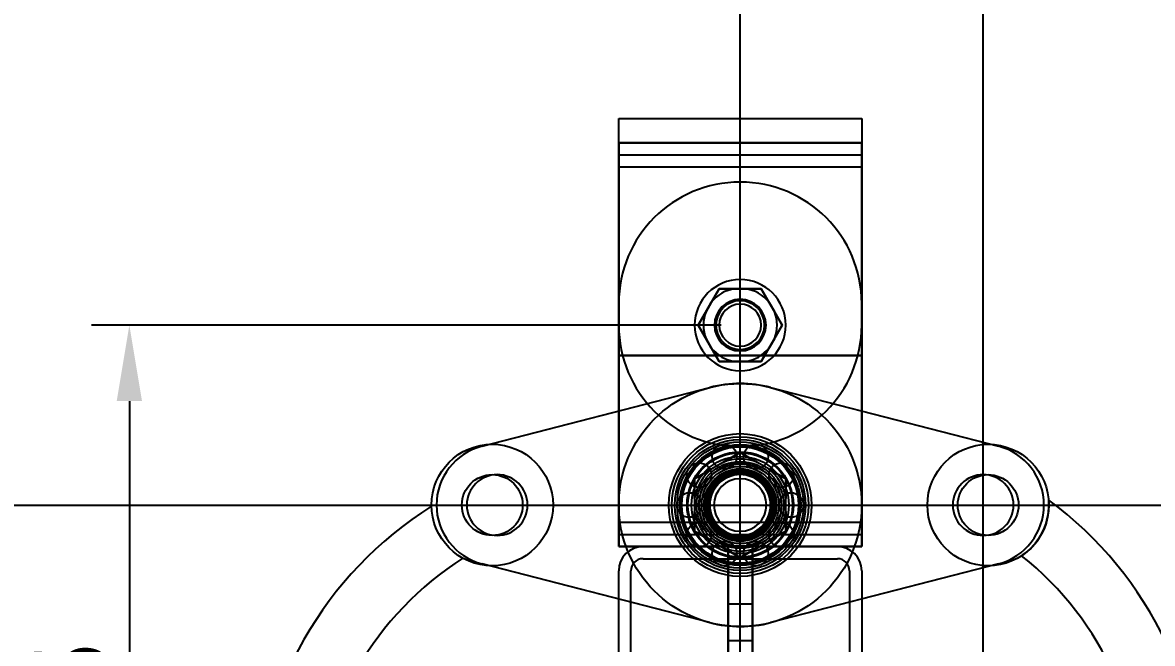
# Model space of a CAD drawing. Extents: x -588 to 2961, y -4857 to 3.
# Drawn here: x 2351.1 to 2723.1, y -1853 to -1648.6 of the extents above; entities that cross this region are included whole.
import ezdxf

# ---------------------------------------------------------------- set-up
doc = ezdxf.new("R2010")
doc.units = 0
doc.header["$MEASUREMENT"] = 0
doc.layers.get('0').update_dxf_attribs({"linetype": 'CONTINUOUS'})
doc.layers.get('DEFPOINTS').update_dxf_attribs({"linetype": 'CONTINUOUS'})
doc.layers.add('DIMENSION', color=5, linetype='CONTINUOUS')
doc.dimstyles.new('ISO-25', dxfattribs={"dimtxt": 2.5, "dimasz": 2.5, "dimexe": 1.25, "dimexo": 0.625, "dimtad": 1, "dimdec": 4, "dimrnd": 1, "dimdsep": 46, "dimtxsty": 'STANDARD', "dimcen": 2.5, "dimadec": 0, "dimazin": 0, "dimtfac": 1, "dimtdec": 4, "dimtmove": 0, "dimatfit": 3, "dimfxl": 1, "dimtolj": 1, "dimtzin": 0, "dimarcsym": 0})

# ---------------------------------------------------------------- blocks, each defined once
blk = doc.blocks.new('*D42')
at = {"layer": 'DEFPOINTS', "color": 0}
for p in [(2667.396399, -1630.17277), (2587.396399, -1680.17277), (2667.396399, -1680.17277)]:
    blk.add_point(p, dxfattribs=at)
at = {"layer": 'DIMENSION', "color": 0, "lineweight": -2}
for p, q in [((2587.396399, -1673.92277), (2587.396399, -1617.67277)), ((2667.396399, -1673.92277), (2667.396399, -1617.67277)), ((2612.396399, -1630.17277), (2642.396399, -1630.17277))]:
    blk.add_line(p, q, dxfattribs=at)
at = {"layer": 'DIMENSION', "color": 0}
for points in [[(2612.396399, -1626.006104), (2612.396399, -1634.339437), (2587.396399, -1630.17277)], [(2642.396399, -1634.339437), (2642.396399, -1626.006104), (2667.396399, -1630.17277)]]:
    blk.add_solid(points, dxfattribs=at)
at = {"layer": 'DIMENSION', "color": 0, "ltscale": 10, "insert": (2627.396399, -1611.42277), "char_height": 25, "attachment_point": 5}
blk.add_mtext('\\A1;80', dxfattribs=at)
blk = doc.blocks.new('*D55')
at = {"layer": 'DEFPOINTS', "color": 0}
for p in [(2587.396399, -1748.17277), (2386.288343, -2013.56342), (2586.288343, -2013.56342)]:
    blk.add_point(p, dxfattribs=at)
at = {"layer": 'DIMENSION', "color": 0, "lineweight": -2}
for p, q in [((2581.146399, -1748.17277), (2373.788343, -1748.17277)), ((2386.288343, -1773.17277), (2386.288343, -1988.56342)), ((2580.038343, -2013.56342), (2373.788343, -2013.56342))]:
    blk.add_line(p, q, dxfattribs=at)
at = {"layer": 'DIMENSION', "color": 0}
for points in [[(2390.45501, -1773.17277), (2382.121677, -1773.17277), (2386.288343, -1748.17277)], [(2382.121677, -1988.56342), (2390.45501, -1988.56342), (2386.288343, -2013.56342)]]:
    blk.add_solid(points, dxfattribs=at)
at = {"layer": 'DIMENSION', "color": 0, "ltscale": 10, "insert": (2367.538343, -1880.868095), "char_height": 25, "attachment_point": 5, "rotation": 90}
blk.add_mtext('\\A1;265', dxfattribs=at)

msp = doc.modelspace()

# ---------------------------------------------------------------- linework, layer by layer
at = {"color": 1}
for p, q in [((2547.396399, -1688.17277), (2547.396399, -1680.17277)), ((2547.396399, -1680.17277), (2627.396399, -1680.17277)), ((2547.396399, -1688.17277), (2547.396399, -1680.17277)), ((2547.396399, -1680.17277), (2627.396399, -1680.17277)), ((2547.396399, -1688.17277), (2547.396399, -1680.17277)), ((2547.396399, -1680.17277), (2627.396399, -1680.17277)), ((2547.396399, -1688.17277), (2547.396399, -1680.17277)), ((2547.396399, -1680.17277), (2627.396399, -1680.17277)), ((2627.396399, -1680.17277), (2627.396399, -1688.17277)), ((2627.396399, -1680.17277), (2627.396399, -1688.17277)), ((2627.396399, -1680.17277), (2627.396399, -1688.17277)), ((2627.396399, -1680.17277), (2627.396399, -1688.17277)), ((2547.396399, -1758.17277), (2547.396399, -1688.17277)), ((2547.396399, -1688.17277), (2627.396399, -1688.17277)), ((2547.396399, -1758.17277), (2547.396399, -1688.17277)), ((2547.396399, -1688.17277), (2627.396399, -1688.17277)), ((2547.396399, -1688.17277), (2547.396399, -1696.17277)), ((2627.396399, -1688.17277), (2547.396399, -1688.17277)), ((2627.396399, -1688.17277), (2547.396399, -1688.17277)), ((2547.396399, -1758.17277), (2547.396399, -1688.17277)), ((2547.396399, -1688.17277), (2627.396399, -1688.17277)), ((2547.396399, -1758.17277), (2547.396399, -1688.17277)), ((2547.396399, -1688.17277), (2627.396399, -1688.17277)), ((2547.396399, -1688.17277), (2627.396399, -1688.17277)), ((2547.396399, -1688.17277), (2627.396399, -1688.17277)), ((2547.396399, -1696.17277), (2547.396399, -1688.17277)), ((2627.396399, -1688.17277), (2547.396399, -1688.17277)), ((2627.396399, -1688.17277), (2547.396399, -1688.17277)), ((2627.396399, -1688.17277), (2547.396399, -1688.17277)), ((2627.396399, -1688.17277), (2547.396399, -1688.17277)), ((2627.396399, -1688.17277), (2627.396399, -1758.17277)), ((2627.396399, -1688.17277), (2627.396399, -1758.17277)), ((2627.396399, -1696.17277), (2627.396399, -1688.17277)), ((2627.396399, -1688.17277), (2627.396399, -1758.17277)), ((2627.396399, -1688.17277), (2627.396399, -1758.17277)), ((2627.396399, -1688.17277), (2627.396399, -1696.17277)), ((2547.396399, -1696.17277), (2547.396399, -1692.17277)), ((2627.396399, -1692.17277), (2547.396399, -1692.17277)), ((2627.396399, -1692.17277), (2547.396399, -1692.17277)), ((2627.396399, -1692.17277), (2547.396399, -1692.17277)), ((2547.396399, -1692.17277), (2547.396399, -1696.17277)), ((2627.396399, -1692.17277), (2547.396399, -1692.17277)), ((2627.396399, -1692.17277), (2627.396399, -1696.17277)), ((2627.396399, -1696.17277), (2627.396399, -1692.17277)), ((2627.396399, -1696.17277), (2547.396399, -1696.17277)), ((2627.396399, -1696.17277), (2547.396399, -1696.17277)), ((2547.396399, -1748.17277), (2547.396399, -1696.17277)), ((2547.396399, -1696.17277), (2547.396399, -1748.17277)), ((2627.396399, -1696.17277), (2547.396399, -1696.17277)), ((2627.396399, -1696.17277), (2547.396399, -1696.17277)), ((2547.396399, -1748.17277), (2547.396399, -1696.17277)), ((2547.396399, -1696.17277), (2547.396399, -1748.17277)), ((2627.396399, -1748.17277), (2627.396399, -1696.17277)), ((2627.396399, -1696.17277), (2627.396399, -1748.17277)), ((2627.396399, -1748.17277), (2627.396399, -1696.17277)), ((2627.396399, -1696.17277), (2627.396399, -1748.17277)), ((2573.539992, -1748.17277), (2580.468196, -1736.17277)), ((2580.468271, -1736.172901), (2577.854734, -1740.699418)), ((2580.468196, -1736.17277), (2577.854739, -1740.69941)), ((2580.468196, -1736.17277), (2577.854739, -1740.69941)), ((2585.695108, -1736.17277), (2580.468196, -1736.17277)), ((2580.468196, -1736.17277), (2594.324602, -1736.17277)), ((2585.695108, -1736.17277), (2580.468196, -1736.17277)), ((2585.695108, -1736.17277), (2580.468271, -1736.172901)), ((2589.09769, -1736.17277), (2585.695108, -1736.17277)), ((2589.09769, -1736.17277), (2585.695108, -1736.17277)), ((2585.695108, -1736.17277), (2589.09769, -1736.17277)), ((2594.324602, -1736.17277), (2589.09769, -1736.17277)), ((2594.324602, -1736.17277), (2589.09769, -1736.17277)), ((2594.324526, -1736.172901), (2589.09769, -1736.17277)), ((2596.938064, -1740.699418), (2594.324526, -1736.172901)), ((2596.938059, -1740.69941), (2594.324602, -1736.17277)), ((2594.324602, -1736.17277), (2601.252805, -1748.17277)), ((2596.938059, -1740.69941), (2594.324602, -1736.17277)), ((2577.854739, -1740.69941), (2576.153449, -1743.64613)), ((2577.854739, -1740.69941), (2576.153449, -1743.64613)), ((2576.153454, -1743.646122), (2577.854734, -1740.699418)), ((2598.639348, -1743.64613), (2596.938059, -1740.69941)), ((2598.639348, -1743.64613), (2596.938059, -1740.69941)), ((2596.938064, -1740.699418), (2598.639344, -1743.646122)), ((2547.396399, -1741.071596), (2547.396399, -1813.071596)), ((2547.396399, -1813.071596), (2547.396399, -1741.071596)), ((2547.396399, -1741.071596), (2547.396399, -1813.071596)), ((2547.396399, -1813.071596), (2547.396399, -1741.071596)), ((2576.153449, -1743.64613), (2573.539992, -1748.17277)), ((2576.153449, -1743.64613), (2573.539992, -1748.17277)), ((2576.153454, -1743.646122), (2573.540144, -1748.17277)), ((2601.252654, -1748.17277), (2598.639344, -1743.646122)), ((2601.252805, -1748.17277), (2598.639348, -1743.64613)), ((2601.252805, -1748.17277), (2598.639348, -1743.64613)), ((2627.396399, -1741.071596), (2627.396399, -1813.071596)), ((2627.396399, -1813.071596), (2627.396399, -1741.071596)), ((2627.396399, -1741.071596), (2627.396399, -1813.071596)), ((2627.396399, -1813.071596), (2627.396399, -1741.071596)), ((2573.539992, -1748.17277), (2576.153449, -1752.69941)), ((2580.468196, -1760.17277), (2573.539992, -1748.17277)), ((2573.539992, -1748.17277), (2576.153449, -1752.69941)), ((2573.540144, -1748.17277), (2576.153454, -1752.699419)), ((2601.252805, -1748.17277), (2594.324602, -1760.17277)), ((2598.639344, -1752.699419), (2601.252654, -1748.17277)), ((2598.639348, -1752.69941), (2601.252805, -1748.17277)), ((2598.639348, -1752.69941), (2601.252805, -1748.17277)), ((2576.153449, -1752.69941), (2577.854739, -1755.64613)), ((2576.153449, -1752.69941), (2577.854739, -1755.64613)), ((2577.854734, -1755.646122), (2576.153454, -1752.699418)), ((2577.854734, -1755.646122), (2580.468271, -1760.172639)), ((2577.854739, -1755.64613), (2580.468196, -1760.17277)), ((2577.854739, -1755.64613), (2580.468196, -1760.17277)), ((2594.324526, -1760.172639), (2596.938064, -1755.646122)), ((2594.324602, -1760.17277), (2596.938059, -1755.64613)), ((2594.324602, -1760.17277), (2596.938059, -1755.64613)), ((2596.938059, -1755.64613), (2598.639348, -1752.69941)), ((2596.938059, -1755.64613), (2598.639348, -1752.69941)), ((2598.639344, -1752.699418), (2596.938064, -1755.646122)), ((2627.396399, -1758.17277), (2547.396399, -1758.17277)), ((2627.396399, -1758.17277), (2547.396399, -1758.17277)), ((2627.396399, -1758.17277), (2547.396399, -1758.17277)), ((2547.396399, -1758.17277), (2547.396399, -1807.406991)), ((2547.396399, -1758.17277), (2627.396399, -1758.17277)), ((2547.396399, -1807.406991), (2547.396399, -1758.17277)), ((2627.396399, -1758.17277), (2547.396399, -1758.17277)), ((2627.396399, -1758.17277), (2547.396399, -1758.17277)), ((2547.396399, -1758.17277), (2547.396399, -1807.406991)), ((2627.396399, -1758.17277), (2547.396399, -1758.17277)), ((2547.396399, -1807.406991), (2547.396399, -1758.17277)), ((2547.396399, -1758.17277), (2627.396399, -1758.17277)), ((2627.396399, -1807.406991), (2627.396399, -1758.17277)), ((2627.396399, -1758.17277), (2627.396399, -1807.406991)), ((2627.396399, -1807.406991), (2627.396399, -1758.17277)), ((2627.396399, -1758.17277), (2627.396399, -1807.406991)), ((2580.468196, -1760.17277), (2585.695108, -1760.17277)), ((2594.324602, -1760.17277), (2580.468196, -1760.17277)), ((2580.468196, -1760.17277), (2585.695108, -1760.17277)), ((2580.468271, -1760.172639), (2585.695108, -1760.172771)), ((2585.695108, -1760.17277), (2589.09769, -1760.17277)), ((2585.695108, -1760.17277), (2589.09769, -1760.17277)), ((2589.09769, -1760.17277), (2585.695108, -1760.17277)), ((2589.09769, -1760.172771), (2594.324526, -1760.172639)), ((2589.09769, -1760.17277), (2594.324602, -1760.17277)), ((2589.09769, -1760.17277), (2594.324602, -1760.17277)), ((2502.396399, -1788.042075), (2577.396399, -1768.677158)), ((2502.396399, -1788.042075), (2577.396399, -1768.677158)), ((2597.396399, -1768.677158), (2672.396399, -1788.042075)), ((2597.396399, -1768.677158), (2672.396399, -1788.042075)), ((2587.396399, -1790.086483), (2572.396399, -1798.746737)), ((2581.737645, -1793.353566), (2587.396399, -1790.086483)), ((2581.737645, -1793.353566), (2587.396399, -1790.086483)), ((2587.396399, -1790.086953), (2581.737849, -1793.353406)), ((2602.396399, -1798.746737), (2587.396399, -1790.086483)), ((2587.396399, -1790.086483), (2593.055152, -1793.353566)), ((2587.396399, -1790.086483), (2593.055152, -1793.353566)), ((2593.054949, -1793.353406), (2587.396399, -1790.086953)), ((2572.396404, -1798.746734), (2578.055152, -1795.479655)), ((2572.396404, -1798.746734), (2578.055152, -1795.479655)), ((2578.054912, -1795.479751), (2572.396805, -1798.746972)), ((2581.737863, -1793.353441), (2578.054935, -1795.47978)), ((2581.737645, -1793.353566), (2578.055152, -1795.479655)), ((2581.737645, -1793.353566), (2578.055152, -1795.479655)), ((2596.737863, -1795.47978), (2593.054935, -1793.353441)), ((2596.737645, -1795.479655), (2593.055152, -1793.353566)), ((2596.737645, -1795.479655), (2593.055152, -1793.353566)), ((2596.737645, -1795.479655), (2602.396394, -1798.746734)), ((2596.737645, -1795.479655), (2602.396394, -1798.746734)), ((2602.395992, -1798.746972), (2596.737886, -1795.479751)), ((2572.396805, -1798.746972), (2572.396362, -1805.280633)), ((2572.396399, -1805.280617), (2572.396399, -1798.746725)), ((2572.396399, -1805.280617), (2572.396399, -1798.746725)), ((2572.396399, -1798.746737), (2572.396399, -1816.067245)), ((2602.396435, -1805.280633), (2602.395992, -1798.746972)), ((2602.396399, -1798.746725), (2602.396399, -1805.280617)), ((2602.396399, -1798.746725), (2602.396399, -1805.280617)), ((2602.396399, -1816.067245), (2602.396399, -1798.746737)), ((2572.396399, -1805.280617), (2572.396399, -1809.533366)), ((2572.396399, -1805.280617), (2572.396399, -1809.533366)), ((2572.396399, -1805.280638), (2572.396399, -1809.533345)), ((2602.396399, -1809.533366), (2602.396399, -1805.280617)), ((2602.396399, -1809.533366), (2602.396399, -1805.280617)), ((2602.396399, -1809.533345), (2602.396399, -1805.280638)), ((2572.396362, -1809.53335), (2572.396805, -1816.067011)), ((2572.396399, -1816.067258), (2572.396399, -1809.533366)), ((2572.396399, -1816.067258), (2572.396399, -1809.533366)), ((2602.395992, -1816.067011), (2602.396435, -1809.53335)), ((2602.396399, -1809.533366), (2602.396399, -1816.067258)), ((2602.396399, -1809.533366), (2602.396399, -1816.067258)), ((2547.396399, -1817.071596), (2547.396399, -1813.071596)), ((2547.396399, -1813.071596), (2627.396399, -1813.071596)), ((2547.396399, -1813.071596), (2627.396399, -1813.071596)), ((2547.396399, -1813.071596), (2547.396399, -1821.071596)), ((2547.396399, -1821.071596), (2547.396399, -1813.071596)), ((2547.396399, -1813.071596), (2627.396399, -1813.071596)), ((2547.396399, -1813.071596), (2547.396399, -1817.071596)), ((2547.396399, -1813.071596), (2627.396399, -1813.071596)), ((2627.396399, -1813.071596), (2627.396399, -1817.071596)), ((2627.396399, -1821.071596), (2627.396399, -1813.071596)), ((2627.396399, -1813.071596), (2627.396399, -1821.071596)), ((2627.396399, -1817.071596), (2627.396399, -1813.071596)), ((2547.396399, -1817.071596), (2627.396399, -1817.071596)), ((2547.396399, -1817.071596), (2627.396399, -1817.071596)), ((2547.396399, -1817.071596), (2627.396399, -1817.071596)), ((2547.396399, -1817.071596), (2627.396399, -1817.071596)), ((2572.396399, -1816.067245), (2587.396399, -1824.7275)), ((2578.055152, -1819.334328), (2572.396404, -1816.067249)), ((2578.055152, -1819.334328), (2572.396404, -1816.067249)), ((2572.396805, -1816.067011), (2578.054912, -1819.334232)), ((2587.396399, -1824.7275), (2602.396399, -1816.067245)), ((2602.396394, -1816.067249), (2596.737645, -1819.334328)), ((2602.396394, -1816.067249), (2596.737645, -1819.334328)), ((2596.737886, -1819.334232), (2602.395992, -1816.067011)), ((2627.396399, -1821.071596), (2547.396399, -1821.071596)), ((2627.396399, -1821.071596), (2547.396399, -1821.071596)), ((2547.396399, -1821.071596), (2627.396399, -1821.071596)), ((2547.396399, -1821.071596), (2627.396399, -1821.071596)), ((2555.396399, -1821.071596), (2619.396399, -1821.071596)), ((2555.396399, -1821.071596), (2619.396399, -1821.071596)), ((2578.054935, -1819.334203), (2581.737863, -1821.460542)), ((2578.055152, -1819.334328), (2581.737645, -1821.460417)), ((2578.055152, -1819.334328), (2581.737645, -1821.460417)), ((2587.396399, -1824.7275), (2581.737645, -1821.460417)), ((2587.396399, -1824.7275), (2581.737645, -1821.460417)), ((2581.737849, -1821.460577), (2587.396399, -1824.72703)), ((2583.396399, -1820.968696), (2583.396399, -2070.968696)), ((2583.396399, -1820.968696), (2591.396399, -1820.968696)), ((2583.396399, -2070.968696), (2583.396399, -1820.968696)), ((2583.396399, -1820.968696), (2591.396399, -1820.968696)), ((2593.055152, -1821.460417), (2587.396399, -1824.7275)), ((2593.055152, -1821.460417), (2587.396399, -1824.7275)), ((2587.396399, -1824.72703), (2593.054949, -1821.460577)), ((2591.396399, -1820.968696), (2591.396399, -2070.968696)), ((2591.396399, -2070.968696), (2591.396399, -1820.968696)), ((2593.054935, -1821.460542), (2596.737863, -1819.334203)), ((2593.055152, -1821.460417), (2596.737645, -1819.334328)), ((2593.055152, -1821.460417), (2596.737645, -1819.334328)), ((2555.396399, -1825.071596), (2619.396399, -1825.071596)), ((2555.396399, -1825.071596), (2619.396399, -1825.071596)), ((2577.396399, -1846.136825), (2502.396399, -1826.771908)), ((2577.396399, -1846.136825), (2502.396399, -1826.771908)), ((2547.396399, -1901.071596), (2547.396399, -1829.071596)), ((2547.396399, -1901.071596), (2547.396399, -1829.071596)), ((2551.396399, -1901.071596), (2551.396399, -1829.071596)), ((2551.396399, -1901.071596), (2551.396399, -1829.071596)), ((2672.396399, -1826.771908), (2597.396399, -1846.136825)), ((2672.396399, -1826.771908), (2597.396399, -1846.136825)), ((2623.396399, -1829.071596), (2623.396399, -1901.071596)), ((2623.396399, -1829.071596), (2623.396399, -1901.071596)), ((2627.396399, -1829.071596), (2627.396399, -1901.071596)), ((2627.396399, -1829.071596), (2627.396399, -1901.071596)), ((2583.396399, -1839.968696), (2591.396399, -1839.968696)), ((2583.396399, -1839.968696), (2591.396399, -1839.968696)), ((2583.396399, -1839.968696), (2591.396399, -1839.968696)), ((2583.396399, -1839.968696), (2591.396399, -1839.968696)), ((2583.396399, -1851.968696), (2591.396399, -1851.968696)), ((2583.396399, -1851.968696), (2591.396399, -1851.968696)), ((2583.396399, -1851.968696), (2591.396399, -1851.968696)), ((2583.396399, -1851.968696), (2591.396399, -1851.968696))]:
    msp.add_line(p, q, dxfattribs=at)
for centre, radius in [((2587.396399, -1807.406991), 40), ((2587.396399, -1807.406991), 23.5), ((2587.396399, -1807.406991), 22.5), ((2587.396399, -1807.406991), 22.5), ((2505.763282, -1807.406991), 20), ((2587.396399, -1807.406991), 21.55), ((2587.396399, -1807.406991), 20.8), ((2587.396399, -1807.406991), 19.93), ((2587.396399, -1807.406991), 19.18), ((2582.220364, -1791.476795), 4.05), ((2592.572433, -1791.476795), 4.05), ((2669.029516, -1807.406991), 20), ((2587.396399, -1807.406991), 17.5), ((2587.396399, -1807.406991), 17.2), ((2587.396399, -1807.406991), 17.2), ((2587.396399, -1807.406991), 16), ((2587.396399, -1807.406991), 16), ((2573.845364, -1797.561588), 4.05), ((2587.396399, -1807.406991), 14.32), ((2587.396399, -1807.406991), 13.57), ((2587.396399, -1807.406991), 12.7), ((2587.396399, -1807.406991), 11.95), ((2587.396399, -1807.406991), 11.5), ((2587.396399, -1807.406991), 11.5), ((2587.396399, -1807.406991), 11), ((2587.396399, -1807.406991), 11), ((2587.396399, -1807.406991), 10.8), ((2600.947433, -1797.561588), 4.05), ((2505.763282, -1807.406991), 10), ((2587.396399, -1807.406991), 10.5), ((2587.396399, -1807.406991), 10.3), ((2669.029516, -1807.406991), 10), ((2570.646399, -1807.406991), 4.05), ((2604.146399, -1807.406991), 4.05), ((2573.845364, -1817.252394), 4.05), ((2600.947433, -1817.252394), 4.05), ((2582.220364, -1823.337188), 4.05), ((2592.572433, -1823.337188), 4.05)]:
    msp.add_circle(centre, radius, dxfattribs=at)
for centre, radius, start, end in [((2587.396399, -1741.071596), 40, 90, 180), ((2587.396399, -1741.071596), 40, 0, 90), ((2587.396399, -1748.17277), 15, 0, 180), ((2587.396399, -1748.17277), 12.12, 98.069289, 141.930763), ((2587.396399, -1748.17277), 12.12, 98.069289, 141.930719), ((2587.396399, -1748.17277), 12.12, 38.069281, 81.930711), ((2587.396399, -1748.17277), 12.12, 38.069237, 81.930711), ((2587.396399, -1748.17277), 8.5, 0, 180), ((2587.396399, -1748.17277), 8, 90, 270), ((2587.396399, -1748.17277), 8, 90, 270), ((2587.396399, -1748.17277), 8, 90, 270), ((2587.396399, -1748.17277), 8, 270, 90), ((2587.396399, -1748.17277), 8, 270, 90), ((2587.396399, -1748.17277), 8, 270, 90), ((2587.396399, -1748.17277), 12.12, 158.069237, 201.930763), ((2587.396399, -1748.17277), 12.12, 158.069281, 201.930719), ((2587.396399, -1748.17277), 6.9176, 90, 270), ((2587.396399, -1748.17277), 6.9176, 90, 270), ((2587.396399, -1748.17277), 6.9176, 270, 90), ((2587.396399, -1748.17277), 6.9176, 270, 90), ((2587.396399, -1748.17277), 12.12, 338.069237, 21.930763), ((2587.396399, -1748.17277), 12.12, 338.069281, 21.930719), ((2587.396399, -1748.17277), 40, 180, 270), ((2587.396399, -1748.17277), 15, 180, 0), ((2587.396399, -1748.17277), 8.5, 180, 0), ((2587.396399, -1748.17277), 40, 270, 0), ((2587.396399, -1748.17277), 12.12, 218.069237, 261.930711), ((2587.396399, -1748.17277), 12.12, 218.069281, 261.930711), ((2587.396399, -1748.17277), 12.12, 278.069289, 321.930763), ((2587.396399, -1748.17277), 12.12, 278.069289, 321.930719), ((2587.396399, -1807.406991), 40, 75.522488, 104.477512), ((2507.396399, -1807.406991), 20, 104.477512, 255.522488), ((2587.396399, -1807.406991), 19.5, 0, 180), ((2667.396399, -1807.406991), 20, 284.477512, 75.522488), ((2587.396399, -1807.406991), 15.15, 68.067322, 111.932678), ((2587.396399, -1807.406991), 15.15, 68.068262, 111.931738), ((2587.396399, -1807.406991), 15.15, 128.068262, 171.931687), ((2587.396399, -1807.406991), 15.15, 128.067322, 171.931608), ((2587.396399, -1807.406991), 13.6, 0, 180), ((2587.396399, -1807.406991), 11.5, 0, 180), ((2587.396399, -1807.406991), 11.3, 0, 180), ((2587.396399, -1807.406991), 15.15, 8.068392, 51.932678), ((2587.396399, -1807.406991), 15.15, 8.068313, 51.931738), ((2507.396399, -1807.406991), 10, 0, 180), ((2587.396399, -1807.406991), 10, 0, 180), ((2587.396399, -1807.406991), 10, 0, 180), ((2587.396399, -1807.406991), 10, 0, 180), ((2587.396399, -1807.406991), 8.647, 0, 180), ((2587.396399, -1807.406991), 8.647, 0, 180), ((2667.396399, -1807.406991), 10, 0, 180), ((2507.396399, -1807.406991), 10, 180, 0), ((2587.396399, -1807.406991), 19.5, 180, 0), ((2587.396399, -1807.406991), 13.6, 180, 0), ((2587.396399, -1807.406991), 11.5, 180, 0), ((2587.396399, -1807.406991), 11.3, 180, 0), ((2587.396399, -1807.406991), 10, 180, 0), ((2587.396399, -1807.406991), 10, 180, 0), ((2587.396399, -1807.406991), 10, 180, 0), ((2587.396399, -1807.406991), 8.647, 180, 0), ((2587.396399, -1807.406991), 8.647, 180, 0), ((2667.396399, -1807.406991), 10, 180, 0), ((2614.71019, -1906.307502), 125, 301.150445, 53.555762), ((2669.029516, -1807.406991), 20, 303.413747, 4.728833), ((2669.029516, -1807.406991), 20, 357.31386, 4.728833), ((2552.327327, -1913.620954), 125, 122.176112, 234.578118), ((2587.396399, -1807.406991), 15.15, 188.068313, 231.931738), ((2587.396399, -1807.406991), 15.15, 188.068392, 231.932678), ((2587.396399, -1807.406991), 15.15, 308.067322, 351.931608), ((2587.396399, -1807.406991), 15.15, 308.068262, 351.931687), ((2669.029516, -1807.406991), 20, 303.413747, 357.31386), ((2555.396399, -1829.071596), 8, 90, 180), ((2587.396399, -1807.406991), 15.15, 248.067322, 291.932678), ((2587.396399, -1807.406991), 15.15, 248.068262, 291.931738), ((2619.396399, -1829.071596), 8, 0, 90), ((2552.327327, -1913.620954), 105, 122.366259, 232.5477), ((2555.396399, -1829.071596), 4, 90, 180), ((2619.396399, -1829.071596), 4, 0, 90), ((2614.71019, -1906.307502), 105, 301.340472, 51.524261), ((2587.396399, -1807.406991), 40, 255.522488, 284.477512)]:
    msp.add_arc(centre, radius, start, end, dxfattribs=at)
at = {"layer": 'DIMENSION', "ltscale": 10}
for p in [(2587.396399, -1780.17277), (2667.396399, -1907.406991)]:
    msp.add_xline(p, (0, 1), dxfattribs=at)
at = {"layer": 'DIMENSION'}
msp.add_xline((2569.029516, -1807.406991), (1, 0), dxfattribs=at)

# ---------------------------------------------------------------- dimensions: what is measured, and where the dimension line sits
dim = msp.add_linear_dim(base=(2667.396399, -1630.17277), p1=(2587.396399, -1680.17277), p2=(2667.396399, -1680.17277), dimstyle='ISO-25', override={"dimscale": 10, "dimlfac": 1, "dimtxsty": 'STANDARD', "dimsah": 1, "dimtolj": 1}, dxfattribs=at)
dim.commit()
dim.dimension.update_dxf_attribs({"geometry": '*D42', "text_midpoint": (2627.396399, -1611.42277)})
dim = msp.add_linear_dim(base=(2386.288343, -2013.56342), p1=(2587.396399, -1748.17277), p2=(2586.288343, -2013.56342), angle=90, dimstyle='ISO-25', override={"dimscale": 10, "dimlfac": 1, "dimtxsty": 'STANDARD', "dimsah": 1, "dimtmove": 1, "dimtolj": 1}, dxfattribs=at)
dim.commit()
dim.dimension.update_dxf_attribs({"geometry": '*D55', "text_midpoint": (2367.538343, -1880.868095)})

doc.saveas('drawing.dxf')
